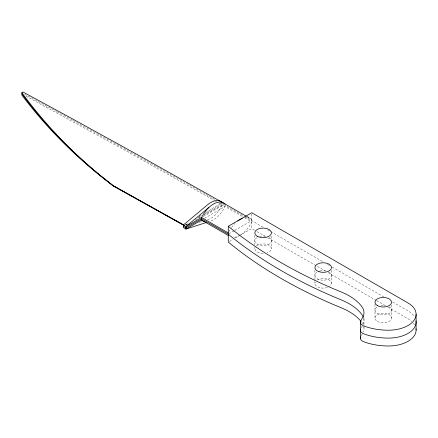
<?xml version="1.0" encoding="UTF-8"?>
<svg xmlns="http://www.w3.org/2000/svg" width="438" height="438" viewBox="0 0 438 438"><rect width="100%" height="100%" fill="white"/><g stroke="black" fill="none" stroke-linecap="round" stroke-linejoin="round"><path stroke-width="0.33" stroke-dasharray="2.19 1.64" d="M361.284 327.848L362.188 326.129M361.284 335.743L362.188 334.024M185.137 225.061L188.63 222.942M199.115 216.58L202.028 214.817M205.521 212.693L221.245 203.155M185.701 224.908L188.072 223.539M198.135 217.73L201.704 215.666M204.053 214.313L222.405 203.714L244.01 216.191M203.363 216.498L223.878 204.65M204.541 218.354L225.05 206.512A20.986 12.116 -60 0 1 211.089 221.004L209.692 221.436M228.855 233.832L234.127 230.788M234.713 230.448L251.713 220.637M229.441 241.393L232.956 239.362M235.299 238.004L238.819 235.978M239.405 235.639L251.713 228.532L254.675 230.24M185.739 225.077L187.513 224.103M195.2 219.892L200.522 216.974M203.478 215.354L222.405 204.984L244.01 217.456M199.246 222.416L201.792 221.595M207.513 219.766L208.439 219.476A20.986 12.116 -60 0 0 222.405 204.984L222.405 203.714L221.234 203.051M24.774 94.241L56.573 111.46M25.973 96.157L123.341 149.369L214.198 200.325M57.17 111.789L72.724 120.264M73.321 120.587L123.341 148.104M123.938 148.433L155.917 166.226M156.508 166.555L172.452 175.479M173.037 175.813L188.942 184.759M189.534 185.093L205.4 194.061M205.986 194.395L215.37 199.723M214.784 200.659L216.542 201.655M218.891 202.986L222.405 204.984M246.649 216.262L250.202 218.316M246.972 216.629L251.713 219.367A20.986 12.116 -60 0 0 245.488 217.555M244.601 216.531L262.959 227.13M267.695 229.862L270.065 231.231M270.657 231.576L322.757 261.65M327.493 264.388L329.858 265.751M332.228 267.12L383.732 296.86M392.612 301.985L408.008 310.87A27.627 15.954 0 0 1 414.551 316.888M244.601 217.801L251.713 221.902A20.986 12.116 -60 0 1 240.555 234.96M257.04 231.609L265.329 236.394M267.695 237.763L325.122 270.914M328.084 272.622L376.039 300.309M376.631 300.654L387.285 306.803M387.876 307.147L408.008 318.765A27.627 15.954 0 0 1 411.561 321.284M391.561 304.859L391.561 318.021M374.983 304.202L374.983 318.021M363.994 318.322L363.994 324.903M363.994 325.56L363.994 328.193M331.484 270.175L331.484 283.337M314.906 270.175L314.906 283.337M271.407 236.153L271.407 248.653M254.828 235.491L254.828 244.705M254.828 247.339L254.828 248.653M251.713 214.056L251.713 228.532M329.053 272.058A8.289 4.785 0 0 1 329.053 278.825A8.289 4.785 0 0 1 317.331 278.825A8.289 4.785 0 0 1 317.331 272.058M320.025 271.018A8.289 4.785 0 0 1 326.365 271.018M268.981 237.374A8.289 4.785 0 0 1 268.981 244.141A8.289 4.785 0 0 1 257.259 244.141A8.289 4.785 0 0 1 257.259 237.374M259.449 236.465A8.289 4.785 0 0 1 266.786 236.465M363.71 318.316A26.483 15.292 0 0 1 363.009 324.717M389.13 306.742A8.289 4.785 0 0 1 389.13 313.509A8.289 4.785 0 0 1 377.408 313.509A8.289 4.785 0 0 1 377.408 306.742M381.126 305.505A8.289 4.785 0 0 1 385.418 305.505M239.991 235.299A20.986 12.116 -60 0 1 233.974 237.303M228.844 231.768A20.986 12.116 -60 0 1 229.78 230.103M231.527 227.459A20.986 12.116 -60 0 1 235.129 223.26M317.331 279.953A8.289 4.785 0 0 1 328.796 279.811A8.289 4.785 0 0 1 329.546 286.414M327.339 287.481A8.289 4.785 0 0 1 318.147 287.131A8.289 4.785 0 0 1 315.19 282.099M413.363 323.124A27.627 15.954 0 0 1 414.551 324.782M256.329 245.91A8.289 4.785 0 0 1 269.228 245.417A8.289 4.785 0 0 1 267.262 252.797M263.118 253.438A8.289 4.785 0 0 1 255.113 247.415M363.907 327.197A26.483 15.292 0 0 1 363.228 332.13M361.826 322.401A26.483 15.292 0 0 1 362.982 324.273M377.408 321.404A8.289 4.785 0 0 0 391.276 319.258A8.289 4.785 0 0 0 381.126 313.4A8.289 4.785 0 0 0 377.408 321.404"/><path stroke-width="0.66" d="M206.347 222.504L185.98 229.069L185.98 226.534L211.089 205.608A20.986 12.116 -60 0 1 225.05 203.977M204.864 221.732A20.986 12.116 -60 0 1 201.606 220.046L185.98 229.069L183.336 227.541L183.336 225.006L208.439 204.081A20.986 12.116 -60 0 1 222.405 202.449L139.946 156.048L73.321 119.322L22.973 92.002L21.9 92.681C34.695 110.332 48.908 126.916 64.194 142.454A746.078 441.663 -1.2 0 0 102.497 177.176L113.212 185.641L183.96 225.083M228.269 226.276L251.713 212.742L408.008 302.976A27.627 15.954 0 0 1 413.998 320.359A27.627 15.954 0 0 1 388.473 330.208A45.081 26.028 0 0 1 363.414 325.817A7.451 4.303 0 0 1 360.682 321.098L362.188 318.234A26.483 15.292 0 0 0 361.826 306.605A60.061 34.679 0 0 0 341.848 292.245L333.17 288.631A472.274 272.666 0 0 1 228.269 226.276L228.269 242.066A472.274 272.666 0 0 0 333.17 304.421L341.848 308.04A60.061 34.679 0 0 1 361.093 321.454M183.96 225.241L113.212 185.794L102.497 177.395A746.281 430.861 0 0 1 64.194 143.007C48.936 127.677 34.722 111.312 21.9 93.885M21.9 92.621L21.9 95.156C34.794 112.298 48.968 128.449 64.194 143.554A746.078 419.555 1.2 0 0 102.497 177.609L113.212 185.947L183.96 225.395M222.937 202.756L246.38 216.29M228.269 232.901L201.606 217.511L185.98 226.534L183.336 225.006M228.269 235.441L201.606 220.046L201.606 217.511A20.986 12.116 -60 0 1 208.893 207.459M183.336 226.276L185.98 227.804L201.606 218.781L228.269 234.171A472.274 272.666 0 0 0 333.17 296.526L341.848 300.145A60.061 34.679 0 0 1 361.826 314.506A26.483 15.292 0 0 1 363.403 317.336M416.1 314.254L416.1 330.049M360.365 322.406L360.365 338.196M113.212 185.641L113.212 185.947M102.497 177.176L102.497 177.609M360.682 328.993A7.451 4.303 0 0 0 363.414 333.712A45.081 26.028 0 0 0 388.473 338.103A27.627 15.954 0 0 0 416.023 320.961M237.746 220.998A20.986 12.116 -60 0 1 242.236 218.409M360.682 336.893A7.451 4.303 0 0 0 363.414 341.607A45.081 26.028 0 0 0 388.473 345.998A27.627 15.954 0 0 0 416.023 328.861M319.05 271.691A8.289 4.785 0 0 0 331.484 267.547A8.289 4.785 0 0 0 319.05 263.402A8.289 4.785 0 0 0 319.05 271.691M257.259 236.246A8.289 4.785 0 0 0 271.127 234.1A8.289 4.785 0 0 0 260.971 228.236A8.289 4.785 0 0 0 257.259 236.246M377.408 305.615A8.289 4.785 0 0 0 391.276 303.468A8.289 4.785 0 0 0 381.126 297.605A8.289 4.785 0 0 0 377.408 305.615"/></g></svg>
